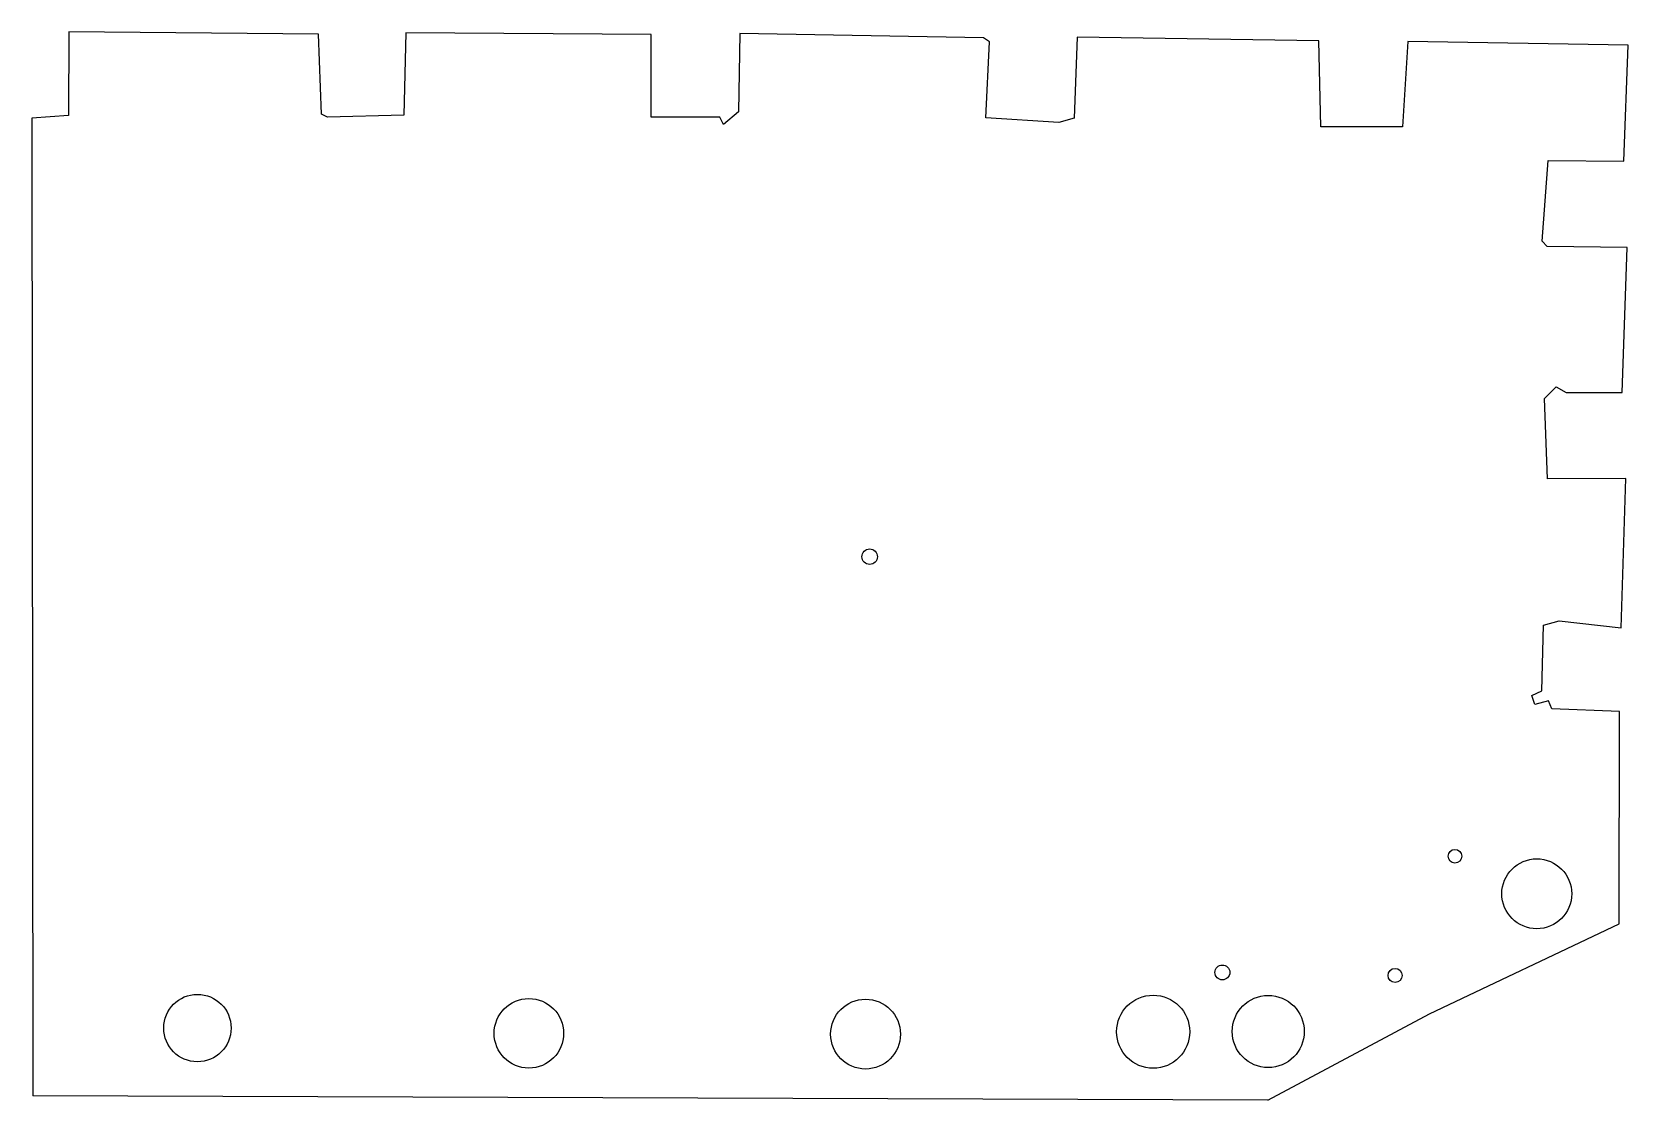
# Model space of a CAD drawing. Header units: millimetres. Extents: x 522 to 3536, y 393 to 2410.
import ezdxf

# ---------------------------------------------------------------- set-up
doc = ezdxf.new("R2010")
doc.units = ezdxf.units.MM

msp = doc.modelspace()

# ---------------------------------------------------------------- linework, layer by layer
for p, q in [((592, 2410), (591, 2252)), ((1063, 2406), (592, 2410)), ((1069, 2255), (1063, 2406)), ((1228, 2408), (1224, 2253)), ((1691, 2405), (1228, 2408)), ((1691, 2249), (1691, 2405)), ((1859, 2407), (1856, 2259)), ((2319, 2399), (1859, 2407)), ((2330, 2391), (2319, 2399)), ((2323, 2248), (2330, 2391)), ((2496, 2400), (2490, 2247)), ((2952, 2393), (2496, 2400)), ((2956, 2231), (2952, 2393)), ((3120, 2392), (3110, 2231)), ((3536, 2385), (3120, 2392)), ((3528, 2166), (3536, 2385)), ((591, 2252), (522, 2247)), ((522, 2247), (524, 401)), ((1080, 2249), (1069, 2255)), ((1224, 2253), (1080, 2249)), ((1821, 2249), (1691, 2249)), ((1828, 2235), (1821, 2249)), ((1856, 2259), (1828, 2235)), ((2461, 2239), (2323, 2248)), ((2490, 2247), (2461, 2239)), ((3110, 2231), (2956, 2231)), ((3374, 2015), (3385, 2167)), ((3385, 2167), (3528, 2166)), ((3383, 2005), (3374, 2015)), ((3534, 2003), (3383, 2005)), ((3525, 1729), (3534, 2003)), ((3378, 1718), (3400, 1740)), ((3384, 1566), (3378, 1718)), ((3400, 1740), (3419, 1729)), ((3419, 1729), (3525, 1729)), ((3532, 1567), (3384, 1566)), ((3523, 1285), (3532, 1567)), ((3376, 1290), (3406, 1298)), ((3406, 1298), (3523, 1285)), ((3373, 1166), (3376, 1290)), ((3354, 1157), (3373, 1166)), ((3360, 1140), (3354, 1157)), ((3386, 1147), (3360, 1140)), ((3392, 1132), (3386, 1147)), ((3520, 1127), (3392, 1132)), ((3519, 726), (3520, 1127)), ((3161, 556), (3519, 726)), ((2856, 393), (3161, 556)), ((2856, 393), (524, 401))]:
    msp.add_line(p, q)
for centre, radius in [((2103.916748, 1419.083374), 14.596265), ((2103.916748, 1419.083374), 14.596265), ((3209.125, 853.375), 12.857365), ((3209.125, 853.375), 12.857365), ((3363.559326, 782.59314), 66.005135), ((3363.559326, 782.59314), 66.005135), ((2770, 634), 14.009988), ((2770, 634), 14.009988), ((3096.045898, 628.307312), 13.357929), ((3096.045898, 628.307312), 13.357929), ((834.5, 529), 63.649521), ((834.5, 529), 63.649521), ((1460.360107, 519.033081), 65.609543), ((1460.360107, 519.033081), 65.609543), ((2096.116943, 517.575684), 65.900215), ((2096.116943, 517.575684), 65.900215), ((2639.207031, 522.052063), 68.982704), ((2639.207031, 522.052063), 68.982704), ((2856.5, 522.5), 68.091927), ((2856.5, 522.5), 68.091927)]:
    msp.add_circle(centre, radius)

doc.saveas('drawing.dxf')
